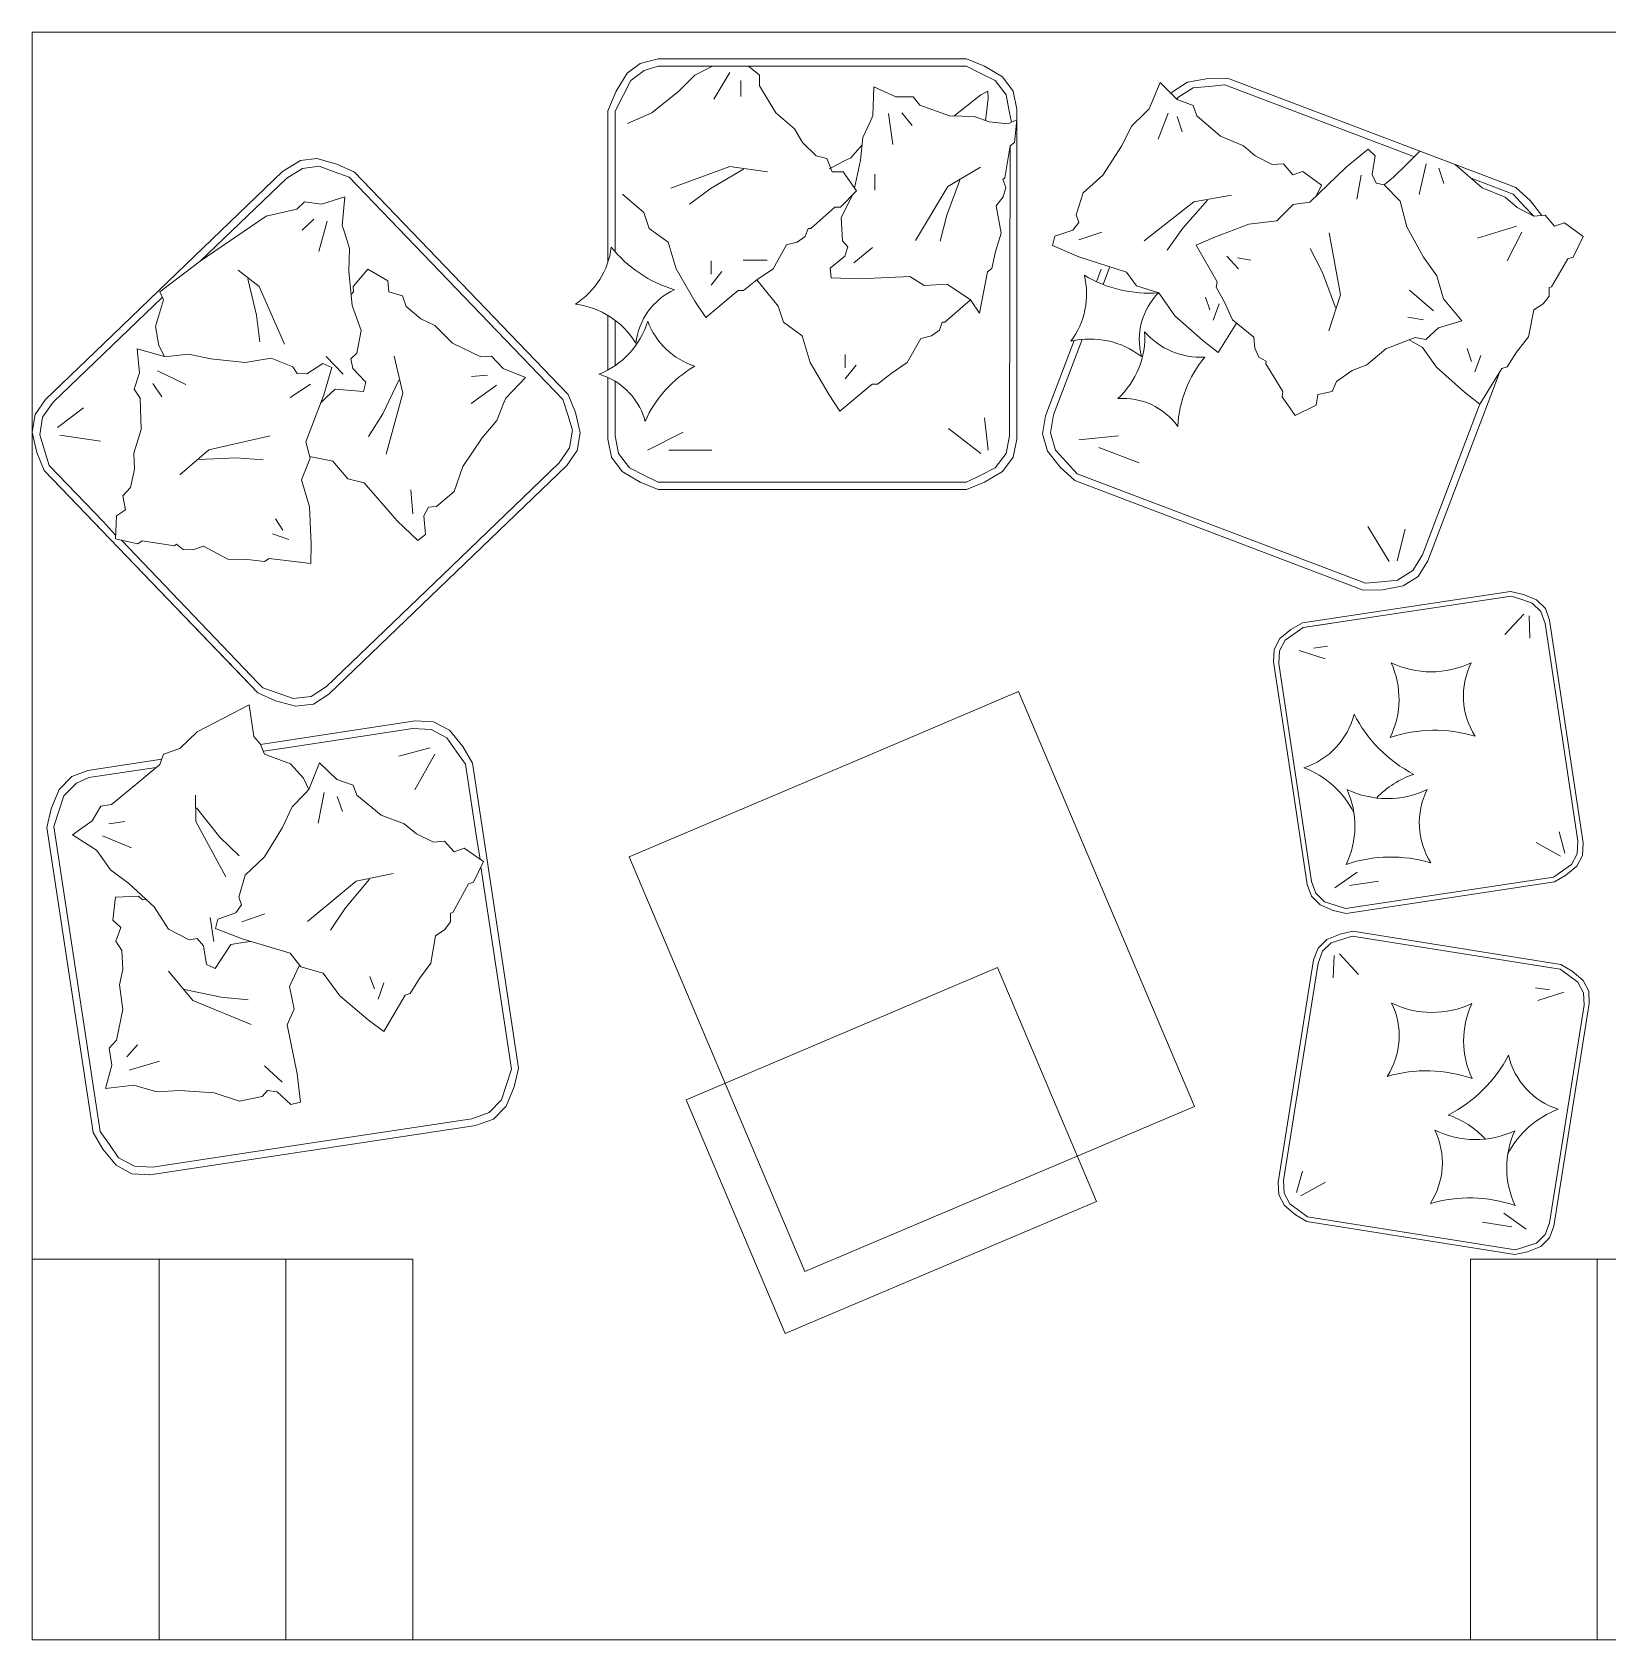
# Model space of a CAD drawing. Header units: millimetres. Extents: x 23333 to 28359, y 14545 to 18213.
# Drawn here: x 25953.5 to 26326, y 14670.3 to 15050.3 of the extents above; entities that cross this region are included whole.
import ezdxf

# ---------------------------------------------------------------- set-up
doc = ezdxf.new("R2010")
doc.units = ezdxf.units.MM
for name, color, linetype, lineweight in [('A-FURN', 9, 'Continuous', 13), ('vetro', 140, 'Continuous', 15), ('Wall', 7, 'Continuous', 20)]:
    doc.layers.add(name, color=color, linetype=linetype, lineweight=lineweight)

msp = doc.modelspace()

# ---------------------------------------------------------------- linework, layer by layer
at = {"layer": 'A-FURN'}
for p, q in [((26091.59, 15036.36), (26094.14, 15040.6)), ((26094.14, 15040.6), (26097.21, 15042.91)), ((26094.98, 15038.91), (26098.17, 15041.29)), ((26097.21, 15042.91), (26101.46, 15043.99)), ((26098.17, 15041.29), (26101.46, 15042.3)), ((26101.46, 15043.99), (26174.39, 15043.99)), ((26101.46, 15042.29), (26174.39, 15042.29)), ((26110.17, 15040.19), (26113.99, 15042.1)), ((26113.99, 15042.1), (26114.37, 15042.29)), ((26118.45, 15040.83), (26114.63, 15034.46)), ((26122.83, 15042.29), (26125.45, 15040.19)), ((26174.39, 15043.99), (26178.63, 15042.29)), ((26174.39, 15042.29), (26177.78, 15040.59)), ((26177.78, 15040.59), (26181.17, 15038.9)), ((26178.63, 15042.29), (26182.87, 15039.75)), ((26093.29, 15035.51), (26094.98, 15038.91)), ((26106.35, 15036.37), (26110.17, 15040.19)), ((26120.99, 15038.92), (26120.99, 15035.1)), ((26125.45, 15040.19), (26125.45, 15037.65)), ((26125.45, 15037.65), (26129.27, 15031.28)), ((26152.25, 15030.61), (26152.5, 15037.37)), ((26152.5, 15037.37), (26157.69, 15035.02)), ((26181.17, 15038.9), (26183.71, 15035.51)), ((26182.87, 15039.75), (26185.41, 15036.35)), ((26217.52, 15032.22), (26220.16, 15038.46)), ((26220.16, 15038.46), (26224.17, 15034.42)), ((26223.05, 15036.26), (26226.63, 15038.53)), ((26224.34, 15034.87), (26227.92, 15037.14)), ((26226.63, 15038.53), (26231.5, 15039.4)), ((26227.92, 15037.14), (26231.69, 15037.52)), ((26231.5, 15039.4), (26236.07, 15039.49)), ((26231.69, 15037.52), (26235.47, 15037.9)), ((26235.47, 15037.9), (26280.24, 15020.9)), ((26236.07, 15039.49), (26304.24, 15013.6)), ((26089.59, 15031.77), (26091.59, 15036.36)), ((26091.29, 15031.68), (26093.29, 15035.51)), ((26099.99, 15031.28), (26106.35, 15036.37)), ((26157.69, 15035.02), (26161.76, 15035.05)), ((26161.76, 15035.05), (26163.36, 15033.07)), ((26163.36, 15033.07), (26170.34, 15030.53)), ((26177.78, 15035.51), (26171.35, 15030.51)), ((26177.78, 15035.51), (26179.43, 15036.41)), ((26179.47, 15034.66), (26178.89, 15029.4)), ((26179.43, 15036.41), (26179.47, 15034.66)), ((26183.71, 15035.51), (26184.56, 15031.27)), ((26185.41, 15036.35), (26186.26, 15032.11)), ((26223.05, 15036.26), (26222.78, 15035.82)), ((26224.1, 15034.49), (26224.34, 15034.87)), ((26224.17, 15034.42), (26227.99, 15033)), ((26227.99, 15033), (26228.79, 15030.58)), ((26089.59, 14995.93), (26089.59, 15031.77)), ((26091.29, 15005.86), (26091.29, 15031.68)), ((26094.26, 15028.74), (26099.99, 15031.28)), ((26129.27, 15031.28), (26133.72, 15027.46)), ((26149.9, 15025.43), (26151.66, 15029.32)), ((26151.66, 15029.32), (26152.25, 15030.61)), ((26155.92, 15031.13), (26156.96, 15023.79)), ((26159.1, 15031.26), (26161.51, 15028.29)), ((26170.34, 15030.53), (26176.21, 15030.37)), ((26176.21, 15030.37), (26179.69, 15029.1)), ((26179.69, 15029.1), (26184.17, 15028.64)), ((26184.17, 15028.64), (26186.26, 15029.61)), ((26184.56, 15031.27), (26185.01, 15029.03)), ((26186.26, 15029.61), (26185.7, 15024.24)), ((26186.26, 14954.1), (26186.26, 15032.11)), ((26213.48, 15028.21), (26216.51, 15031.22)), ((26216.51, 15031.22), (26217.52, 15032.22)), ((26219.71, 15025.07), (26222.04, 15031.21)), ((26224.16, 15030.39), (26225.35, 15026.76)), ((26228.79, 15030.58), (26234.41, 15025.73)), ((26133.72, 15027.46), (26135.63, 15024.28)), ((26149.33, 15020.06), (26149.9, 15025.43)), ((26211.05, 15023.39), (26213.48, 15028.21)), ((26234.41, 15025.73), (26239.83, 15023.5)), ((26135.63, 15024.28), (26138.82, 15021.1)), ((26147, 15020.6), (26149.71, 15023.7)), ((26184.71, 15023.44), (26183.47, 15015.87)), ((26184.56, 14954.95), (26184.71, 15023.44)), ((26185.7, 15024.24), (26184.71, 15023.44)), ((26206.6, 15016.56), (26211.05, 15023.39)), ((26239.83, 15023.5), (26242.65, 15021.07)), ((26278.37, 15019.04), (26281.56, 15022.21)), ((26016.93, 15019.96), (26012.68, 15017.38)), ((26017.36, 15018.14), (26013.71, 15015.81)), ((26020.75, 15020.43), (26016.93, 15019.96)), ((26021.31, 15018.62), (26017.36, 15018.14)), ((26025.52, 15019.14), (26020.75, 15020.43)), ((26024.88, 15017.35), (26021.31, 15018.62)), ((26029.68, 15017.25), (26025.52, 15019.14)), ((26138.82, 15021.1), (26141.36, 15020.46)), ((26141.36, 15020.46), (26142.64, 15017.28)), ((26141.91, 15018.05), (26145.72, 15019.96)), ((26145.72, 15019.96), (26147, 15020.6)), ((26147.9, 15013.47), (26149.33, 15020.06)), ((26242.65, 15021.07), (26246.66, 15019.05)), ((26246.66, 15019.05), (26249.28, 15019.24)), ((26249.28, 15019.24), (26251.49, 15016.62)), ((26275.34, 15016.03), (26278.37, 15019.04)), ((26283, 15019.23), (26281.37, 15011.99)), ((26286.02, 15018.21), (26287.21, 15014.59)), ((26289.89, 15019.05), (26296.27, 15013.55)), ((25987.7, 14993.38), (26012.68, 15017.38)), ((26013.71, 15015.81), (25993.19, 14996.22)), ((26028.46, 15016.08), (26024.88, 15017.35)), ((26078.98, 14963.49), (26028.46, 15016.08)), ((26080.2, 14964.67), (26029.68, 15017.25)), ((26142.64, 15017.28), (26145.18, 15017.28)), ((26145.18, 15017.28), (26148.36, 15012.82)), ((26152.73, 15016.78), (26152.73, 15012.96)), ((26183.47, 15015.87), (26182.97, 15015.47)), ((26182.97, 15015.47), (26183.68, 15013.59)), ((26201.96, 15012.35), (26206.6, 15016.56)), ((26251.49, 15016.62), (26253.91, 15017.41)), ((26253.91, 15017.41), (26258.32, 15014.18)), ((26258.32, 15014.18), (26257, 15011.56)), ((26267.64, 15016.5), (26266.67, 15010.85)), ((26275.34, 15016.03), (26273.07, 15014.27)), ((26293.65, 15015.81), (26303.64, 15012.02)), ((26017.89, 15010.23), (26016.06, 15008.46)), ((26021.93, 15009.7), (26017.89, 15010.23)), ((26027.37, 15011.39), (26021.93, 15009.7)), ((26026.78, 15004.65), (26027.37, 15011.39)), ((26098.08, 15007.73), (26093.04, 15012.03)), ((26148.36, 15012.82), (26144.55, 15009)), ((26144.75, 15006.51), (26147.6, 15012.09)), ((26183, 15011.4), (26181.42, 15009.3)), ((26183.68, 15013.59), (26183, 15011.4)), ((26200.33, 15007.12), (26201.96, 15012.35)), ((26296.27, 15013.55), (26301.69, 15011.32)), ((26301.69, 15011.32), (26304.51, 15008.9)), ((26303.64, 15012.02), (26306.21, 15009.23)), ((26304.24, 15013.6), (26307.61, 15010.51)), ((26307.61, 15010.51), (26310.37, 15007.01)), ((26008.82, 15006.81), (25993.19, 14996.22)), ((26016.06, 15008.46), (26008.82, 15006.81)), ((26099.35, 15003.91), (26098.08, 15007.73)), ((26143.27, 15009), (26137.54, 15003.91)), ((26144.55, 15009), (26143.27, 15009)), ((26145.09, 15001.04), (26144.75, 15006.51)), ((26181.42, 15009.3), (26182.56, 15002.85)), ((26200.93, 15005.31), (26200.33, 15007.12)), ((26304.51, 15008.9), (26308.52, 15006.87)), ((26306.21, 15009.23), (26308.52, 15006.87)), ((26308.52, 15006.87), (26311.14, 15007.06)), ((26311.14, 15007.06), (26313.35, 15004.44)), ((26020.06, 15006.13), (26017.31, 15003.49)), ((26023.2, 15005.62), (26021.26, 14998.46)), ((26027.21, 15003.29), (26026.78, 15004.65)), ((26028.48, 14999.21), (26027.21, 15003.29)), ((26091.29, 15005.86), (26091.29, 14998.46)), ((26103.81, 15000.73), (26099.35, 15003.91)), ((26136.91, 15003.91), (26136.27, 15002)), ((26137.54, 15003.91), (26136.91, 15003.91)), ((26182.56, 15002.85), (26181.19, 14998.46)), ((26195.28, 15002.1), (26199.51, 15003.5)), ((26199.51, 15003.5), (26200.93, 15005.31)), ((26200.92, 15001.28), (26206.36, 15003.07)), ((26304.41, 15004.47), (26295.16, 15001.63)), ((26305.69, 15003.08), (26302.19, 14996.24)), ((26313.35, 15004.44), (26315.77, 15005.24)), ((26315.77, 15005.24), (26320.18, 15002)), ((26028.37, 14993.81), (26028.48, 14999.21)), ((26105.72, 14994.36), (26103.81, 15000.73)), ((26131.82, 15000.09), (26128.63, 14994.36)), ((26134.36, 15000.73), (26131.82, 15000.09)), ((26136.27, 15002), (26134.36, 15000.73)), ((26146.29, 14999.56), (26145.09, 15001.04)), ((26145.61, 14997.37), (26146.29, 14999.56)), ((26147.71, 14995.79), (26152.15, 14999.4)), ((26194.67, 14999.89), (26195.28, 15002.1)), ((26200.9, 14997.25), (26194.67, 14999.89)), ((26320.18, 15002), (26317.75, 14997.18)), ((25993.19, 14996.22), (25983.71, 14988.96)), ((26113.99, 14993.09), (26113.99, 14996.27)), ((26121.54, 14996.41), (26127.27, 14996.41)), ((26142.15, 14994.56), (26145.61, 14997.37)), ((26181.19, 14998.46), (26180.33, 14994.48)), ((26212.16, 14993.59), (26200.9, 14997.25)), ((26235.94, 14997.4), (26238.64, 14994.35)), ((26238.45, 14996.97), (26241.58, 14996.43)), ((26316.54, 14996.78), (26312.7, 14990.15)), ((26317.75, 14997.18), (26316.54, 14996.78)), ((25983.33, 14989.19), (25987.7, 14993.38)), ((26029.11, 14985.7), (26028.37, 14993.81)), ((26032.86, 14994.32), (26029.38, 14990.19)), ((26037.57, 14991.52), (26032.86, 14994.32)), ((26037.78, 14988.98), (26037.57, 14991.52)), ((26110.17, 14986.73), (26105.72, 14994.36)), ((26113.99, 14990.54), (26116.54, 14993.73)), ((26124.81, 14991.82), (26121.63, 14989.27)), ((26128.63, 14994.36), (26124.81, 14991.82)), ((26129.81, 14985.59), (26124.81, 14991.82)), ((26142.36, 14992.28), (26142.15, 14994.56)), ((26149.12, 14992.02), (26142.36, 14992.28)), ((26160.95, 14992.6), (26149.12, 14992.02)), ((26164.34, 14990.43), (26160.95, 14992.6)), ((26179.34, 14993.68), (26177.41, 14983.92)), ((26179.34, 14993.68), (26180.33, 14994.48)), ((26205.1, 14991.35), (26206.21, 14994.27)), ((26208.17, 14994.67), (26206.66, 14990.69)), ((26214.57, 14990.37), (26212.16, 14993.59)), ((25958.43, 14962.9), (25984.23, 14987.63)), ((25970.34, 14976.7), (25983.33, 14989.19)), ((25983.71, 14988.96), (25984.57, 14987.04)), ((26029.49, 14988.92), (26028.87, 14988.33)), ((26029.38, 14990.19), (26029.49, 14988.92)), ((26041.06, 14987.98), (26037.78, 14988.98)), ((26041.91, 14985.5), (26041.06, 14987.98)), ((26120.36, 14989.27), (26112.72, 14982.91)), ((26121.63, 14989.27), (26120.36, 14989.27)), ((26169.81, 14990.77), (26164.34, 14990.43)), ((26175.3, 14987.03), (26169.81, 14990.77)), ((26219.8, 14988.74), (26214.57, 14990.37)), ((26223.6, 14983.29), (26219.8, 14988.74)), ((26231.86, 14984.67), (26230.86, 14987.7)), ((26284.74, 14984.5), (26279.12, 14989.34)), ((26312.09, 14987.94), (26310.67, 14986.13)), ((26312.7, 14990.15), (26312.09, 14989.95)), ((26312.09, 14989.95), (26312.09, 14987.94)), ((25984.57, 14987.04), (25982.64, 14980.77)), ((26031.24, 14979.8), (26029.11, 14985.7)), ((26045.35, 14982.59), (26041.91, 14985.5)), ((26112.72, 14982.91), (26110.17, 14986.73)), ((26131.08, 14981.77), (26129.81, 14985.59)), ((26175.3, 14987.03), (26169.28, 14981.77)), ((26175.3, 14987.03), (26177.41, 14983.92)), ((26232.66, 14982.26), (26234.08, 14986.08)), ((26308.45, 14984.73), (26307.22, 14978.29)), ((26310.67, 14986.13), (26308.45, 14984.73)), ((25982.64, 14980.77), (25983.45, 14976.25)), ((26030.23, 14974.42), (26031.24, 14979.8)), ((26048.68, 14980.96), (26045.35, 14982.59)), ((26052.86, 14976.84), (26048.68, 14980.96)), ((26089.59, 14970.47), (26089.59, 14983.38)), ((26091.29, 14982.24), (26091.29, 14971.51)), ((26135.54, 14978.59), (26131.08, 14981.77)), ((26168, 14979.86), (26166.09, 14978.59)), ((26168.64, 14981.77), (26168, 14979.86)), ((26169.28, 14981.77), (26168.64, 14981.77)), ((26230.23, 14977.43), (26223.6, 14983.29)), ((26238.18, 14981.56), (26233.84, 14974.6)), ((26282.43, 14982.31), (26278.67, 14982.96)), ((25956.64, 14963.54), (25970.34, 14976.7)), ((25956.64, 14963.54), (25970.34, 14976.7)), ((25983.45, 14976.25), (25984.79, 14973.63)), ((26059.52, 14973.57), (26052.86, 14976.84)), ((26137.45, 14972.22), (26135.54, 14978.59)), ((26163.55, 14977.95), (26160.36, 14972.22)), ((26166.09, 14978.59), (26163.55, 14977.95)), ((26193.07, 14959.67), (26199.81, 14977.43)), ((26193.07, 14959.67), (26199.81, 14977.43)), ((26201.73, 14977.71), (26194.95, 14959.86)), ((26233.84, 14974.6), (26230.23, 14977.43)), ((26282.2, 14975.78), (26278.98, 14977.58)), ((26307.22, 14978.29), (26304.39, 14974.68)), ((26026.98, 14969.53), (26023.01, 14973.66)), ((26028.85, 14973.1), (26030.23, 14974.42)), ((26029.26, 14970.84), (26028.85, 14973.1)), ((26062.06, 14973.78), (26059.52, 14973.57)), ((26064.87, 14970.82), (26062.06, 14973.78)), ((26141.91, 14964.58), (26137.45, 14972.22)), ((26145.72, 14970.95), (26145.72, 14974.13)), ((26160.36, 14972.22), (26156.55, 14969.67)), ((26285.46, 14971.12), (26282.2, 14975.78)), ((26293.72, 14972.5), (26292.72, 14975.52)), ((26294.52, 14970.08), (26295.94, 14973.9)), ((26304.39, 14974.68), (26302.17, 14971.26)), ((25983.15, 14970.3), (25989.81, 14967.02)), ((26032.35, 14967.62), (26029.26, 14970.84)), ((26061.17, 14969.23), (26057.36, 14968.91)), ((26070.15, 14968.71), (26064.87, 14970.82)), ((26065.45, 14963.85), (26070.15, 14968.71)), ((26089.59, 14954.1), (26089.59, 14968.7)), ((26089.59, 14955.8), (26089.59, 14968.7)), ((26145.72, 14968.4), (26148.27, 14971.58)), ((26156.55, 14969.67), (26153.36, 14967.13)), ((26292.09, 14965.26), (26285.46, 14971.12)), ((26300.96, 14970.86), (26295.7, 14962.43)), ((26298.29, 14964.46), (26300.34, 14969.86)), ((26302.17, 14971.26), (26300.96, 14970.86)), ((25982.04, 14967.31), (25984.11, 14964.1)), ((26019.29, 14967.1), (26014.48, 14963.99)), ((26025.11, 14965.97), (26023.02, 14963.96)), ((26025.11, 14965.97), (26031.85, 14965.38)), ((26031.85, 14965.38), (26032.35, 14967.62)), ((26063.28, 14966.86), (26057.26, 14962.52)), ((26081.92, 14960.44), (26080.2, 14964.67)), ((26091.29, 14967.81), (26091.29, 14954.95)), ((26144.45, 14960.76), (26141.91, 14964.58)), ((26152.09, 14967.13), (26144.45, 14960.76)), ((26153.36, 14967.13), (26152.09, 14967.13)), ((26298.29, 14964.46), (26283.44, 14925.36)), ((26295.7, 14962.43), (26292.09, 14965.26)), ((25954.17, 14959.99), (25956.64, 14963.54)), ((25955.96, 14959.36), (25958.43, 14962.9)), ((25959.51, 14956.89), (25965.6, 14961.56)), ((26023.02, 14963.96), (26021.72, 14962.71)), ((26063.34, 14958.56), (26064.93, 14962.53)), ((26064.93, 14962.53), (26065.45, 14963.85)), ((26080.11, 14959.87), (26078.98, 14963.49)), ((26282.16, 14926.75), (26295.39, 14961.61)), ((26295.39, 14961.61), (26295.7, 14962.43)), ((25953.49, 14955.81), (25954.17, 14959.99)), ((25955.27, 14955.17), (25955.96, 14959.36)), ((26059.86, 14954.43), (26063.34, 14958.56)), ((26081.24, 14956.25), (26080.11, 14959.87)), ((26083.02, 14955.62), (26081.92, 14960.44)), ((26179.47, 14951.56), (26178.63, 14959.19)), ((26192.36, 14955.4), (26193.07, 14959.67)), ((26194.95, 14959.86), (26194.24, 14955.59)), ((25954.59, 14950.99), (25953.49, 14955.81)), ((25956.4, 14951.55), (25955.27, 14955.17)), ((25960.07, 14955.08), (25969.64, 14953.68)), ((26055.32, 14947.66), (26059.86, 14954.43)), ((26080.55, 14952.07), (26081.24, 14956.25)), ((26082.34, 14951.43), (26083.02, 14955.62)), ((26090.44, 14949.86), (26089.59, 14954.1)), ((26091.29, 14954.95), (26092.14, 14950.71)), ((26098.92, 14951.56), (26107.4, 14955.8)), ((26177.78, 14950.71), (26170.15, 14956.65)), ((26183.71, 14950.71), (26184.56, 14954.95)), ((26185.41, 14949.86), (26186.26, 14954.1)), ((26192.36, 14955.4), (26193.53, 14951.33)), ((26194.24, 14955.59), (26195.42, 14951.52)), ((26200.89, 14953.98), (26210.32, 14954.93)), ((25956.31, 14946.75), (25954.59, 14950.99)), ((25957.53, 14947.93), (25956.4, 14951.55)), ((26019.09, 14950.05), (26024.55, 14948.9)), ((26078.08, 14948.52), (26080.55, 14952.07)), ((26082.34, 14951.43), (26079.87, 14947.88)), ((26090.44, 14949.86), (26092.98, 14946.47)), ((26092.14, 14950.71), (26094.68, 14947.32)), ((26104.01, 14951.56), (26114.18, 14951.56)), ((26181.17, 14947.32), (26183.71, 14950.71)), ((26182.87, 14946.47), (26185.41, 14949.86)), ((26193.53, 14951.33), (26196.59, 14947.45)), ((26195.42, 14951.52), (26197.99, 14948.73)), ((26205.64, 14952.17), (26215.15, 14948.56)), ((26006.83, 14894.17), (25956.31, 14946.75)), ((25970.2, 14932.29), (25956.31, 14946.75)), ((25970.33, 14934.61), (25957.53, 14947.93)), ((26079.87, 14947.88), (26023.62, 14893.83)), ((26024.55, 14948.9), (26028.1, 14944.73)), ((26050.57, 14922.08), (26078.08, 14948.52)), ((26053.26, 14941.74), (26055.32, 14947.66)), ((26092.98, 14946.47), (26097.22, 14943.93)), ((26094.68, 14947.32), (26098.07, 14945.62)), ((26098.07, 14945.62), (26101.46, 14943.93)), ((26174.39, 14943.93), (26177.78, 14945.62)), ((26177.78, 14945.62), (26181.17, 14947.32)), ((26178.63, 14943.93), (26182.87, 14946.47)), ((26196.59, 14947.45), (26199.95, 14944.36)), ((26197.99, 14948.73), (26200.55, 14945.94)), ((26200.55, 14945.94), (26268.73, 14920.06)), ((26028.1, 14944.73), (26032.01, 14943.78)), ((26032.01, 14943.78), (26039.79, 14934.86)), ((26043.49, 14936.45), (26043.01, 14942.15)), ((26049.09, 14938.19), (26053.26, 14941.74)), ((26097.22, 14943.93), (26101.46, 14942.23)), ((26101.46, 14943.93), (26174.39, 14943.93)), ((26101.46, 14942.23), (26174.39, 14942.23)), ((26174.39, 14942.23), (26178.63, 14943.93)), ((26199.95, 14944.36), (26268.13, 14918.47)), ((26046.08, 14936.02), (26047.19, 14938.03)), ((26047.19, 14938.03), (26049.09, 14938.19)), ((25970.33, 14934.61), (25973.23, 14931.45)), ((26012.76, 14932.59), (26011.04, 14935.27)), ((26039.79, 14934.86), (26044.66, 14930.16)), ((26046.45, 14931.59), (26046.08, 14936.02)), ((25969.9, 14932.6), (26003.6, 14897.53)), ((26006.95, 14896.49), (25974.59, 14930.24)), ((26014.14, 14930.45), (26010.28, 14931.75)), ((26044.66, 14930.16), (26046.45, 14931.59)), ((26274.31, 14925.2), (26269.28, 14933.46)), ((26276.2, 14925.39), (26278.11, 14932.82)), ((26279.86, 14923.09), (26282.16, 14926.75)), ((26276.28, 14920.82), (26279.86, 14923.09)), ((26281.14, 14921.7), (26283.44, 14925.36)), ((26050.57, 14922.08), (26023.05, 14895.64)), ((26268.73, 14920.06), (26272.5, 14920.44)), ((26272.5, 14920.44), (26276.28, 14920.82)), ((26272.7, 14918.55), (26277.56, 14919.43)), ((26277.56, 14919.43), (26281.14, 14921.7)), ((26253.77, 14910.73), (26302.99, 14918.14)), ((26253.77, 14910.73), (26302.99, 14918.14)), ((26253.95, 14909.58), (26303.16, 14917)), ((26253.95, 14909.58), (26303.16, 14917)), ((26268.13, 14918.47), (26272.7, 14918.55)), ((26302.99, 14918.14), (26306.02, 14917.43)), ((26302.99, 14918.14), (26306.02, 14917.43)), ((26303.16, 14917), (26305.62, 14916.2)), ((26303.16, 14917), (26305.62, 14916.2)), ((26305.62, 14916.2), (26308.09, 14915.4)), ((26305.62, 14916.2), (26308.09, 14915.4)), ((26306.02, 14917.43), (26309.14, 14916.14)), ((26306.02, 14917.43), (26309.14, 14916.14)), ((26308.09, 14915.4), (26310.15, 14913.37)), ((26308.09, 14915.4), (26310.15, 14913.37)), ((26309.14, 14916.14), (26311.21, 14914.11)), ((26309.14, 14916.14), (26311.21, 14914.11)), ((26306.14, 14912.76), (26301.6, 14907.98)), ((26306.14, 14912.76), (26301.6, 14907.98)), ((26307.37, 14912.37), (26307.58, 14907.13)), ((26307.37, 14912.37), (26307.58, 14907.13)), ((26310.15, 14913.37), (26311.15, 14910.59)), ((26310.15, 14913.37), (26311.15, 14910.59)), ((26311.21, 14914.11), (26312.21, 14911.34)), ((26312.21, 14911.34), (26320.14, 14858.69)), ((26248.48, 14907), (26251.08, 14909.15)), ((26248.48, 14907), (26251.08, 14909.15)), ((26249.71, 14906.6), (26251.83, 14908.09)), ((26249.71, 14906.6), (26251.83, 14908.09)), ((26251.08, 14909.15), (26253.77, 14910.73)), ((26251.08, 14909.15), (26253.77, 14910.73)), ((26251.83, 14908.09), (26253.95, 14909.58)), ((26251.83, 14908.09), (26253.95, 14909.58)), ((26253.95, 14909.58), (26260.46, 14910.56)), ((26253.95, 14909.58), (26260.46, 14910.56)), ((26311.15, 14910.59), (26315.03, 14884.84)), ((26311.15, 14910.59), (26315.03, 14884.84)), ((26247.11, 14904.45), (26246.97, 14901.51)), ((26247.11, 14904.45), (26246.97, 14901.51)), ((26247.11, 14904.45), (26248.48, 14907)), ((26247.11, 14904.45), (26248.48, 14907)), ((26248.2, 14901.11), (26248.34, 14904.06)), ((26248.2, 14901.11), (26248.34, 14904.06)), ((26248.34, 14904.06), (26249.71, 14906.6)), ((26248.34, 14904.06), (26249.71, 14906.6)), ((26253, 14904.17), (26259.16, 14902.17)), ((26253, 14904.17), (26259.16, 14902.17)), ((26256.44, 14904.69), (26259.69, 14905.18)), ((26256.44, 14904.69), (26259.69, 14905.18)), ((26246.97, 14901.51), (26250.93, 14875.18)), ((26252.08, 14875.35), (26248.2, 14901.11)), ((26252.08, 14875.35), (26248.2, 14901.11)), ((26003.6, 14897.53), (26006.54, 14894.48)), ((26008.05, 14895.34), (26006.95, 14896.49)), ((26010.99, 14892.29), (26006.83, 14894.17)), ((26011.63, 14894.07), (26008.05, 14895.34)), ((26015.76, 14890.99), (26010.99, 14892.29)), ((26015.2, 14892.8), (26011.63, 14894.07)), ((26019.41, 14893.32), (26015.2, 14892.8)), ((26023.05, 14895.64), (26019.41, 14893.32)), ((26019.97, 14891.51), (26023.62, 14893.83)), ((26186.69, 14894.45), (26149.87, 14878.84)), ((26186.69, 14894.45), (26200.93, 14860.87)), ((25992.48, 14884.94), (26004.76, 14891.31)), ((26004.76, 14891.31), (26005.87, 14883.82)), ((26019.97, 14891.51), (26015.76, 14890.99)), ((25992.48, 14884.94), (25988.39, 14880.99)), ((26010.56, 14882.46), (26044.07, 14887.53)), ((26043.48, 14885.72), (26013.04, 14881.12)), ((26047.8, 14885.52), (26043.48, 14885.72)), ((26048.39, 14887.32), (26044.07, 14887.53)), ((26051.54, 14883.51), (26047.8, 14885.52)), ((26052.12, 14885.31), (26048.39, 14887.32)), ((26055.27, 14881.5), (26052.12, 14885.31)), ((26318.91, 14859.09), (26315.03, 14884.84)), ((26318.91, 14859.09), (26315.03, 14884.84)), ((25988.39, 14880.99), (25984.54, 14879.65)), ((26005.87, 14883.82), (26007.41, 14882.12)), ((26007.41, 14882.12), (26008.42, 14879.7)), ((26010.56, 14882.46), (26007.47, 14881.99)), ((26013.04, 14881.12), (26008.14, 14880.38)), ((26047.6, 14881.2), (26040.18, 14879.22)), ((26053.72, 14880.41), (26051.54, 14883.51)), ((26057.58, 14877.56), (26055.27, 14881.5)), ((25984.11, 14878.46), (25966.63, 14875.81)), ((25983.69, 14877.25), (25977.96, 14872.52)), ((25984.54, 14879.65), (25983.69, 14877.25)), ((26008.42, 14879.7), (26014.56, 14877.41)), ((26014.56, 14877.41), (26017.65, 14874.02)), ((26048.69, 14879.65), (26043.96, 14871.22)), ((26055.9, 14877.31), (26053.72, 14880.41)), ((26058.67, 14859.04), (26055.9, 14877.31)), ((26060.58, 14857.74), (26057.58, 14877.56)), ((26094.63, 14855.42), (26149.87, 14878.84)), ((25962.87, 14874.39), (25959.9, 14871.36)), ((25962.87, 14874.39), (25966.63, 14875.81)), ((25966.89, 14874.14), (25963.96, 14872.84)), ((25982.84, 14876.55), (25966.89, 14874.14)), ((25982.84, 14876.55), (25982.84, 14876.55)), ((26017.65, 14874.02), (26018.92, 14871.35)), ((26254.9, 14848.86), (26250.93, 14875.18)), ((26252.08, 14875.35), (26255.96, 14849.6)), ((26252.08, 14875.35), (26255.96, 14849.6)), ((25959.9, 14871.36), (25958.01, 14866.79)), ((25960.99, 14869.81), (25959.82, 14866.21)), ((25963.96, 14872.84), (25960.99, 14869.81)), ((25972.24, 14867.79), (25977.96, 14872.52)), ((26022.56, 14870.63), (26021.1, 14863.35)), ((26025.6, 14869.68), (26026.88, 14866.09)), ((25958.01, 14866.79), (25956.97, 14862.35)), ((25959.82, 14866.21), (25958.65, 14862.6)), ((25967.68, 14863.88), (25969.72, 14867.41)), ((25969.72, 14867.41), (25972.24, 14867.79)), ((25967.88, 14790.24), (25956.97, 14862.35)), ((25969.55, 14790.5), (25958.65, 14862.6)), ((25963.03, 14860.61), (25967.68, 14863.88)), ((25971.65, 14863.2), (25975.43, 14863.77)), ((25968.73, 14856.96), (25963.03, 14860.61)), ((25970.14, 14860.39), (25977.01, 14857.57)), ((26058.67, 14859.04), (26059.4, 14854.82)), ((26200.93, 14860.87), (26228.25, 14796.42)), ((26314.77, 14855.53), (26309.01, 14858.76)), ((26314.77, 14855.53), (26309.01, 14858.76)), ((26315.82, 14856.28), (26314.48, 14861.34)), ((26315.82, 14856.28), (26314.48, 14861.34)), ((26318.77, 14856.14), (26318.91, 14859.09)), ((26318.77, 14856.14), (26318.91, 14859.09)), ((26320, 14855.74), (26320.14, 14858.69)), ((25969.55, 14855.8), (25968.73, 14856.96)), ((25972.01, 14852.31), (25969.55, 14855.8)), ((26060.58, 14857.74), (26067.85, 14809.65)), ((26136.19, 14757.39), (26094.63, 14855.42)), ((26317.4, 14853.59), (26318.77, 14856.14)), ((26317.4, 14853.59), (26318.77, 14856.14)), ((26318.63, 14853.19), (26320, 14855.74)), ((26318.63, 14853.19), (26320, 14855.74)), ((25976.36, 14849.1), (25972.01, 14852.31)), ((26066.57, 14806.77), (26059.53, 14853.01)), ((26261.46, 14848.09), (26266.75, 14851.81)), ((26261.46, 14848.09), (26266.75, 14851.81)), ((26263.95, 14843.2), (26313.17, 14850.61)), ((26263.95, 14843.2), (26313.17, 14850.61)), ((26313.17, 14850.61), (26315.28, 14852.1)), ((26313.17, 14850.61), (26315.28, 14852.1)), ((26313.34, 14849.47), (26316.03, 14851.04)), ((26313.34, 14849.47), (26316.03, 14851.04)), ((26315.28, 14852.1), (26317.4, 14853.59)), ((26315.28, 14852.1), (26317.4, 14853.59)), ((26316.03, 14851.04), (26318.63, 14853.19)), ((26316.03, 14851.04), (26318.63, 14853.19)), ((25982.34, 14843.57), (25976.36, 14849.1)), ((26255.91, 14846.08), (26254.9, 14848.86)), ((26255.91, 14846.08), (26254.9, 14848.86)), ((26255.96, 14849.6), (26256.96, 14846.83)), ((26255.96, 14849.6), (26256.96, 14846.83)), ((26256.96, 14846.83), (26259.03, 14844.79)), ((26256.96, 14846.83), (26259.03, 14844.79)), ((26264.12, 14842.05), (26313.34, 14849.47)), ((26264.12, 14842.05), (26313.34, 14849.47)), ((26264.12, 14842.05), (26313.34, 14849.47)), ((26264.12, 14842.05), (26313.34, 14849.47)), ((26264.89, 14848.6), (26271.76, 14849.64)), ((26264.89, 14848.6), (26271.76, 14849.64)), ((25972.57, 14840.41), (25973.22, 14845.84)), ((25973.22, 14845.84), (25978.61, 14846.09)), ((25978.61, 14846.09), (25979.55, 14845.23)), ((25979.55, 14845.23), (25980.4, 14845.36)), ((25985.72, 14838.29), (25982.34, 14843.57)), ((26255.91, 14846.08), (26257.97, 14844.05)), ((26255.91, 14846.08), (26257.97, 14844.05)), ((26257.97, 14844.05), (26261.09, 14842.76)), ((26257.97, 14844.05), (26261.09, 14842.76)), ((26259.03, 14844.79), (26261.49, 14843.99)), ((26259.03, 14844.79), (26261.49, 14843.99)), ((26261.49, 14843.99), (26263.95, 14843.2)), ((26261.49, 14843.99), (26263.95, 14843.2)), ((25974.45, 14838.69), (25972.57, 14840.41)), ((25996.45, 14835.4), (25995.6, 14841.07)), ((26003.07, 14840.02), (26008.46, 14841.94)), ((26261.09, 14842.76), (26264.12, 14842.05)), ((26261.09, 14842.76), (26264.12, 14842.05)), ((25973.24, 14835.48), (25974.45, 14838.69)), ((25974.7, 14833.3), (25973.24, 14835.48)), ((25990.6, 14835.81), (25985.72, 14838.29)), ((25992.49, 14836.09), (25990.6, 14835.81)), ((25994.03, 14834.39), (25992.49, 14836.09)), ((26003.28, 14835.15), (26005.07, 14835.42)), ((26259.55, 14835.85), (26257.47, 14833.83)), ((26259.55, 14835.85), (26257.47, 14833.83)), ((26262.68, 14837.11), (26259.55, 14835.85)), ((26262.68, 14837.11), (26259.55, 14835.85)), ((26263.07, 14835.87), (26260.6, 14835.09)), ((26263.07, 14835.87), (26260.6, 14835.09)), ((26265.72, 14837.8), (26262.68, 14837.11)), ((26265.72, 14837.8), (26262.68, 14837.11)), ((26265.54, 14836.65), (26263.07, 14835.87)), ((26265.54, 14836.65), (26263.07, 14835.87)), ((26314.69, 14828.84), (26265.54, 14836.65)), ((26314.69, 14828.84), (26265.54, 14836.65)), ((26314.88, 14829.98), (26265.72, 14837.8)), ((26314.88, 14829.98), (26265.72, 14837.8)), ((25974.9, 14828.8), (25974.7, 14833.3)), ((25994.7, 14829.99), (25994.03, 14834.39)), ((26000.42, 14834.72), (25996.78, 14829.02)), ((26000.42, 14834.72), (26003.28, 14835.15)), ((26257.47, 14833.83), (26256.44, 14831.07)), ((26257.47, 14833.83), (26256.44, 14831.07)), ((26258.52, 14833.08), (26257.5, 14830.31)), ((26258.52, 14833.08), (26257.5, 14830.31)), ((26260.6, 14835.09), (26258.52, 14833.08)), ((26260.6, 14835.09), (26258.52, 14833.08)), ((26261.29, 14832.05), (26261.04, 14826.82)), ((26261.29, 14832.05), (26261.04, 14826.82)), ((26262.52, 14832.44), (26267.03, 14827.62)), ((26262.52, 14832.44), (26267.03, 14827.62)), ((25974.17, 14825.16), (25974.9, 14828.8)), ((25996.78, 14829.02), (25994.7, 14829.99)), ((26016.71, 14829.79), (26014.29, 14824.76)), ((26181.72, 14829.21), (26108.07, 14797.99)), ((26205.14, 14773.97), (26181.72, 14829.21)), ((26256.44, 14831.07), (26252.26, 14804.77)), ((26256.44, 14831.07), (26252.26, 14804.77)), ((26257.5, 14830.31), (26253.41, 14804.59)), ((26257.5, 14830.31), (26253.41, 14804.59)), ((26314.69, 14828.84), (26308.19, 14829.87)), ((26314.69, 14828.84), (26308.19, 14829.87)), ((26316.8, 14827.33), (26314.69, 14828.84)), ((26316.8, 14827.33), (26314.69, 14828.84)), ((26317.55, 14828.38), (26314.88, 14829.98)), ((26317.55, 14828.38), (26314.88, 14829.98)), ((26320.14, 14826.21), (26317.55, 14828.38)), ((26320.14, 14826.21), (26317.55, 14828.38)), ((25974.89, 14819.34), (25974.17, 14825.16)), ((26014.29, 14824.76), (26015.44, 14819.4)), ((26034.41, 14824.17), (26033.34, 14827.16)), ((26035.26, 14821.77), (26036.59, 14825.62)), ((26312.16, 14823.97), (26308.91, 14824.48)), ((26312.16, 14823.97), (26308.91, 14824.48)), ((26318.9, 14825.82), (26316.8, 14827.33)), ((26318.9, 14825.82), (26316.8, 14827.33)), ((26320.25, 14823.26), (26318.9, 14825.82)), ((26320.25, 14823.26), (26318.9, 14825.82)), ((26321.49, 14823.65), (26320.14, 14826.21)), ((26321.49, 14823.65), (26320.14, 14826.21)), ((26315.59, 14823.42), (26309.42, 14821.47)), ((26315.59, 14823.42), (26309.42, 14821.47)), ((26316.28, 14794.59), (26320.37, 14820.32)), ((26316.28, 14794.59), (26320.37, 14820.32)), ((26321.6, 14820.71), (26317.42, 14794.41)), ((26321.6, 14820.71), (26317.42, 14794.41)), ((26321.6, 14820.71), (26317.42, 14794.41)), ((26320.37, 14820.32), (26320.25, 14823.26)), ((26320.37, 14820.32), (26320.25, 14823.26)), ((26321.49, 14823.65), (26321.6, 14820.71)), ((26321.49, 14823.65), (26321.6, 14820.71)), ((25973.42, 14812.06), (25974.89, 14819.34)), ((26015.44, 14819.4), (26013.8, 14815.72)), ((26013.8, 14815.72), (26016.14, 14804.12)), ((25971.71, 14810.18), (25973.42, 14812.06)), ((25972.34, 14806.15), (25971.71, 14810.18)), ((25975.86, 14808.12), (25978.43, 14810.94)), ((26067.85, 14809.65), (26068.49, 14805.46)), ((25970.79, 14800.68), (25972.34, 14806.15)), ((25976.45, 14804.99), (25983.56, 14807.12)), ((26012.63, 14802.15), (26008.39, 14806.01)), ((26065.64, 14801.6), (26066.81, 14805.21)), ((26066.81, 14805.21), (26066.57, 14806.77)), ((26067.44, 14801.01), (26068.49, 14805.46)), ((25977.52, 14801.44), (25970.79, 14800.68)), ((25978.89, 14801.05), (25977.52, 14801.44)), ((25982.99, 14799.89), (25978.89, 14801.05)), ((26016.14, 14804.12), (26016.9, 14797.39)), ((26064.47, 14797.99), (26065.64, 14801.6)), ((26065.56, 14796.44), (26067.44, 14801.01)), ((26248.08, 14778.48), (26252.26, 14804.77)), ((26249.32, 14778.87), (26253.41, 14804.59)), ((26249.32, 14778.87), (26253.41, 14804.59)), ((25988.39, 14800.14), (25982.99, 14799.89)), ((25996.52, 14799.61), (25988.39, 14800.14)), ((26002.47, 14797.63), (25996.52, 14799.61)), ((26007.83, 14798.78), (26002.47, 14797.63)), ((26009.11, 14800.19), (26007.83, 14798.78)), ((26011.38, 14799.84), (26009.11, 14800.19)), ((26014.67, 14796.84), (26011.38, 14799.84)), ((26016.9, 14797.39), (26014.67, 14796.84)), ((26061.5, 14794.97), (26064.47, 14797.99)), ((26108.07, 14797.99), (26131.49, 14742.75)), ((26019.7, 14787.79), (26057.43, 14793.5)), ((26057.43, 14793.5), (26061.5, 14794.97)), ((26062.59, 14793.42), (26058.52, 14791.95)), ((26062.59, 14793.42), (26065.56, 14796.44)), ((26228.25, 14796.42), (26136.19, 14757.39)), ((26316.28, 14794.59), (26312.19, 14768.87)), ((26316.28, 14794.59), (26312.19, 14768.87)), ((26313.24, 14768.12), (26317.42, 14794.41)), ((26313.24, 14768.12), (26317.42, 14794.41)), ((26313.24, 14768.12), (26317.42, 14794.41)), ((25970.19, 14786.3), (25967.88, 14790.24)), ((25971.74, 14787.4), (25969.55, 14790.5)), ((25981.27, 14780.26), (26058.41, 14791.93)), ((25973.34, 14782.49), (25970.19, 14786.3)), ((25973.92, 14784.3), (25971.74, 14787.4)), ((26019.7, 14787.79), (25981.97, 14782.08)), ((25977.07, 14780.48), (25973.34, 14782.49)), ((25977.66, 14782.29), (25973.92, 14784.3)), ((25981.97, 14782.08), (25977.66, 14782.29)), ((25977.07, 14780.48), (25981.39, 14780.28)), ((26248.2, 14775.53), (26248.08, 14778.48)), ((26248.2, 14775.53), (26248.08, 14778.48)), ((26249.43, 14775.92), (26249.32, 14778.87)), ((26249.43, 14775.92), (26249.32, 14778.87)), ((26252.38, 14776.04), (26253.77, 14781.09)), ((26252.38, 14776.04), (26253.77, 14781.09)), ((26253.44, 14775.29), (26259.22, 14778.47)), ((26253.44, 14775.29), (26259.22, 14778.47)), ((26249.55, 14772.97), (26248.2, 14775.53)), ((26249.55, 14772.97), (26248.2, 14775.53)), ((26250.79, 14773.36), (26249.43, 14775.92)), ((26250.79, 14773.36), (26249.43, 14775.92)), ((26131.49, 14742.75), (26205.14, 14773.97)), ((26252.14, 14770.8), (26249.55, 14772.97)), ((26252.14, 14770.8), (26249.55, 14772.97)), ((26252.89, 14771.86), (26250.79, 14773.36)), ((26252.89, 14771.86), (26250.79, 14773.36)), ((26254.81, 14769.21), (26252.14, 14770.8)), ((26254.81, 14769.21), (26252.14, 14770.8)), ((26254.99, 14770.35), (26252.89, 14771.86)), ((26254.99, 14770.35), (26252.89, 14771.86)), ((26306.68, 14767.41), (26301.42, 14771.17)), ((26306.68, 14767.41), (26301.42, 14771.17)), ((26303.97, 14761.39), (26254.81, 14769.21)), ((26303.97, 14761.39), (26254.81, 14769.21)), ((26303.97, 14761.39), (26254.81, 14769.21)), ((26303.97, 14761.39), (26254.81, 14769.21)), ((26304.15, 14762.53), (26254.99, 14770.35)), ((26304.15, 14762.53), (26254.99, 14770.35)), ((26303.25, 14767.95), (26296.39, 14769.04)), ((26303.25, 14767.95), (26296.39, 14769.04)), ((26312.19, 14768.87), (26311.17, 14766.11)), ((26312.19, 14768.87), (26311.17, 14766.11)), ((26312.22, 14765.35), (26313.24, 14768.12)), ((26312.22, 14765.35), (26313.24, 14768.12)), ((26306.62, 14763.31), (26304.15, 14762.53)), ((26306.62, 14763.31), (26304.15, 14762.53)), ((26309.09, 14764.09), (26306.62, 14763.31)), ((26309.09, 14764.09), (26306.62, 14763.31)), ((26310.14, 14763.34), (26307.01, 14762.08)), ((26310.14, 14763.34), (26307.01, 14762.08)), ((26311.17, 14766.11), (26309.09, 14764.09)), ((26311.17, 14766.11), (26309.09, 14764.09)), ((26312.22, 14765.35), (26310.14, 14763.34)), ((26312.22, 14765.35), (26310.14, 14763.34)), ((26043.49, 14760.33), (25953.49, 14760.33)), ((25983.49, 14760.33), (25983.49, 14670.33)), ((26013.49, 14760.33), (26013.49, 14670.33)), ((26043.49, 14760.33), (26043.49, 14670.33)), ((26383.49, 14760.33), (26293.49, 14760.33)), ((26293.49, 14760.33), (26293.49, 14670.33)), ((26307.01, 14762.08), (26303.97, 14761.39)), ((26307.01, 14762.08), (26303.97, 14761.39)), ((26323.49, 14760.33), (26323.49, 14670.33))]:
    msp.add_line(p, q, dxfattribs=at)
for points in [[(26242.53, 14975.6), (26242.33, 14978.22), (26237.22, 14982.33), (26235.36, 14986.52), (26233.39, 14990.09), (26233.61, 14991.35), (26228.63, 14999.95), (26232.82, 15001.81), (26241.1, 15004.91), (26247.7, 15005.72), (26251.59, 15009.57), (26255.57, 15010.18), (26264.09, 15018.4), (26269.34, 15022.66), (26271.01, 15021.09), (26270.25, 15016.7), (26271.18, 15014.6), (26273.07, 15014.27), (26276.92, 15010.38), (26278.46, 15004.31), (26282.4, 14997.17), (26285.52, 14992.76), (26286.75, 14988.67), (26287.16, 14987.31), (26291.43, 14982.06), (26285.98, 14980.41), (26282.93, 14977.7), (26280.42, 14978.14), (26273.5, 14975.45), (26268.98, 14971.7), (26265.52, 14970.36), (26261.85, 14967.76), (26260.79, 14965.36), (26257.44, 14964.65), (26257.01, 14962.14), (26252.07, 14959.76), (26248.96, 14964.17), (26249.17, 14965.42), (26245.12, 14971.93), (26245.23, 14972.56), (26243.46, 14973.51)], [(25991.51, 14927.97), (25993.99, 14928.82), (25999.77, 14925.73), (26004.36, 14925.66), (26008.41, 14925.24), (26009.48, 14925.93), (26019.35, 14924.72), (26019.42, 14929.31), (26019.03, 14938.15), (26017.18, 14944.53), (26019.2, 14949.62), (26018.2, 14953.52), (26022.43, 14964.58), (26024.3, 14971.08), (26022.19, 14972), (26018.45, 14969.58), (26016.15, 14969.62), (26015.12, 14971.22), (26010.03, 14973.24), (26003.84, 14972.28), (25995.73, 14973.11), (25990.45, 14974.25), (25986.2, 14973.78), (25984.79, 14973.63), (25978.28, 14975.49), (25978.9, 14969.83), (25977.61, 14965.97), (25978.99, 14963.83), (25979.23, 14956.41), (25977.55, 14950.78), (25977.67, 14947.07), (25976.72, 14942.68), (25974.93, 14940.76), (25975.58, 14937.4), (25973.44, 14936.02), (25973.18, 14930.55), (25978.46, 14929.41), (25979.53, 14930.1), (25987.11, 14928.92), (25987.64, 14929.27), (25989.21, 14928.01)], [(26051.02, 14838.21), (26048.84, 14836.75), (26047.77, 14830.29), (26045.03, 14826.61), (26042.88, 14823.14), (26041.69, 14822.71), (26036.63, 14814.15), (26032.95, 14816.89), (26026.19, 14822.58), (26022.25, 14827.94), (26016.98, 14829.44), (26014.5, 14832.61), (26003.15, 14835.99), (25996.86, 14838.48), (25997.42, 14840.7), (26001.61, 14842.2), (26002.98, 14844.04), (26002.34, 14845.84), (26003.84, 14851.11), (26008.38, 14855.43), (26012.67, 14862.36), (26014.98, 14867.25), (26017.93, 14870.33), (26018.92, 14871.35), (26021.4, 14877.65), (26025.51, 14873.71), (26029.37, 14872.38), (26030.22, 14869.98), (26035.96, 14865.27), (26041.44, 14863.17), (26044.31, 14860.82), (26048.37, 14858.89), (26050.99, 14859.14), (26053.25, 14856.57), (26055.65, 14857.43), (26060.15, 14854.3), (26057.83, 14849.42), (26056.63, 14849), (26052.95, 14842.27), (26052.35, 14842.06), (26052.39, 14840.05)]]:
    msp.add_lwpolyline(points, close=True, dxfattribs=at)
for points in [[(26127.36, 15017.28), (26118.45, 15018.55), (26104.45, 15013.46)], [(26121.63, 15017.91), (26113.99, 15013.46), (26108.9, 15009.64)], [(26177.68, 15018.45), (26169.95, 15013.83), (26162.28, 15001.06)], [(26172.83, 15015.34), (26169.7, 15007.07), (26168.15, 15000.9)], [(26236.98, 15011.83), (26228.12, 15010.25), (26216.41, 15001.03)], [(26231.34, 15010.64), (26225.48, 15004.02), (26221.84, 14998.8)], [(26260.02, 14979.7), (26262.79, 14988.27), (26260.14, 15002.93)], [(26261.62, 14985.24), (26258.52, 14993.52), (26255.62, 14999.19)], [(26002.21, 14994.04), (26007.14, 14990.19), (26013.17, 14976.56)], [(26004.47, 14992.04), (26006.55, 14983.44), (26007.33, 14977.13)], [(26039.07, 14973.76), (26041.08, 14964.99), (26037.19, 14950.61)], [(26040.18, 14968.11), (26036.38, 14960.12), (26033.01, 14954.72)], [(25988.42, 14945.67), (25995.22, 14951.57), (26009.75, 14954.88)], [(25992.89, 14949.31), (26001.73, 14949.71), (26008.07, 14949.26)], [(25992.12, 14869.98), (25992.17, 14863.73), (25999.3, 14850.64)], [(25992.32, 14866.97), (25997.87, 14860.08), (26002.41, 14855.62)], [(26038.87, 14851.44), (26030.05, 14849.64), (26018.57, 14840.14)], [(26033.26, 14850.11), (26027.56, 14843.35), (26024.05, 14838.04)], [(25985.74, 14828.4), (25991.46, 14821.45), (26005.24, 14815.78)], [(25989.54, 14824.07), (25998.19, 14822.21), (26004.52, 14821.6)]]:
    msp.add_lwpolyline(points, dxfattribs=at)
at = {"layer": 'A-FURN', "linetype": 'Continuous'}
for centre, radius, start, end in [((26071.8, 15001.85), 18.75, 302.6286, 352.8563), ((26113.73, 15018.05), 29.79, 218.4643, 253.7018), ((26184.01, 14988.46), 18.75, 323.3478, 13.5755), ((26217.5, 15018.44), 29.79, 239.1835, 274.421), ((26111.96, 14975.05), 15.85, 114.5701, 173.5911), ((26231.06, 14977.59), 15.85, 135.2893, 194.3104), ((26079.39, 14966.48), 19.75, 31.5629, 82.6493), ((26080.13, 14987.8), 19.75, 291.8692, 342.9558), ((26115.55, 14988.2), 17.67, 200.5105, 252.2779), ((26203.62, 14958.05), 19.75, 52.2821, 103.3685), ((26196.77, 14978.25), 19.75, 312.5884, 3.675), ((26229.76, 14991.16), 17.67, 221.2297, 272.9971), ((26252.6, 14955.53), 28.35, 140.6158, 176.7463), ((26083.08, 14954.25), 15.85, 65.7609, 73.8975), ((26083.08, 14954.25), 15.85, 14.8763, 65.7609), ((26124.3, 14946.8), 28.35, 119.8966, 156.0271), ((26211.41, 14947.92), 15.85, 35.5955, 94.6167), ((26255.77, 14892.66), 20.85, 334.2054, 24.4331), ((26255.77, 14892.66), 20.85, 334.2054, 24.4331), ((26284.24, 14921.09), 21.96, 244.4123, 295.4988), ((26284.24, 14921.09), 21.96, 244.4123, 295.4988), ((26309.46, 14893.4), 17.62, 153.4705, 212.4916), ((26309.46, 14893.4), 17.62, 153.4705, 212.4916), ((26248.86, 14893.3), 17.62, 287.3021, 346.3232), ((26248.86, 14893.3), 17.62, 287.3021, 346.3232), ((26295.45, 14904.27), 33.13, 207.1915, 242.429), ((26295.45, 14904.27), 33.13, 207.1915, 242.429), ((26285.11, 14852.19), 33.13, 73.3598, 108.5974), ((26285.11, 14852.19), 33.13, 73.3598, 108.5974), ((26246.35, 14855.93), 21.96, 26.8052, 69.3304), ((26246.35, 14855.93), 21.96, 26.8052, 69.3304), ((26286.57, 14855.08), 20.85, 108.037, 136.9589), ((26286.57, 14855.08), 20.85, 108.037, 136.9589), ((26245.34, 14862.7), 20.85, 334.2054, 24.4331), ((26245.34, 14862.7), 20.85, 334.2054, 24.4331), ((26273.8, 14891.13), 21.96, 244.4123, 295.4988), ((26273.8, 14891.13), 21.96, 244.4123, 295.4988), ((26299.03, 14863.44), 17.62, 153.4705, 212.4916), ((26299.03, 14863.44), 17.62, 153.4705, 212.4916), ((26274.67, 14822.23), 33.13, 73.3598, 108.5974), ((26274.67, 14822.23), 33.13, 73.3598, 108.5974), ((26259.05, 14813.1), 17.62, 327.0426, 26.0637), ((26259.05, 14813.1), 17.62, 327.0426, 26.0637), ((26284.5, 14840.59), 21.96, 244.0354, 295.1219), ((26284.5, 14840.59), 21.96, 244.0354, 295.1219), ((26312.73, 14811.93), 20.85, 155.1012, 205.3289), ((26312.73, 14811.93), 20.85, 155.1012, 205.3289), ((26283.07, 14771.7), 33.13, 70.9368, 106.1744), ((26283.07, 14771.7), 33.13, 70.9368, 106.1744), ((26273.15, 14823.87), 33.13, 297.1052, 332.3428), ((26273.15, 14823.87), 33.13, 297.1052, 332.3428), ((26319.65, 14812.52), 17.62, 193.211, 252.2321), ((26319.65, 14812.52), 17.62, 193.211, 252.2321), ((26281.62, 14774.61), 20.85, 42.5754, 71.4972), ((26281.62, 14774.61), 20.85, 42.5754, 71.4972), ((26321.85, 14775.12), 21.96, 110.2038, 152.729), ((26321.85, 14775.12), 21.96, 110.2038, 152.729), ((26269.24, 14783.06), 17.62, 327.0426, 26.0637), ((26269.24, 14783.06), 17.62, 327.0426, 26.0637), ((26294.69, 14810.55), 21.96, 244.0354, 295.1219), ((26294.69, 14810.55), 21.96, 244.0354, 295.1219), ((26322.92, 14781.89), 20.85, 155.1012, 205.3289), ((26322.92, 14781.89), 20.85, 155.1012, 205.3289), ((26293.26, 14741.66), 33.13, 70.9368, 106.1744), ((26293.26, 14741.66), 33.13, 70.9368, 106.1744)]:
    msp.add_arc(centre, radius, start, end, dxfattribs=at)
at = {"layer": 'vetro'}
msp.add_line((25983.49, 14670.33), (26353.49, 14670.33), dxfattribs=at)
at = {"layer": 'Wall'}
for p, q in [((25953.49, 14670.33), (25953.49, 15050.33)), ((25953.49, 15050.33), (26383.49, 15050.33)), ((25953.49, 14670.33), (25983.49, 14670.33))]:
    msp.add_line(p, q, dxfattribs=at)

doc.saveas('drawing.dxf')
